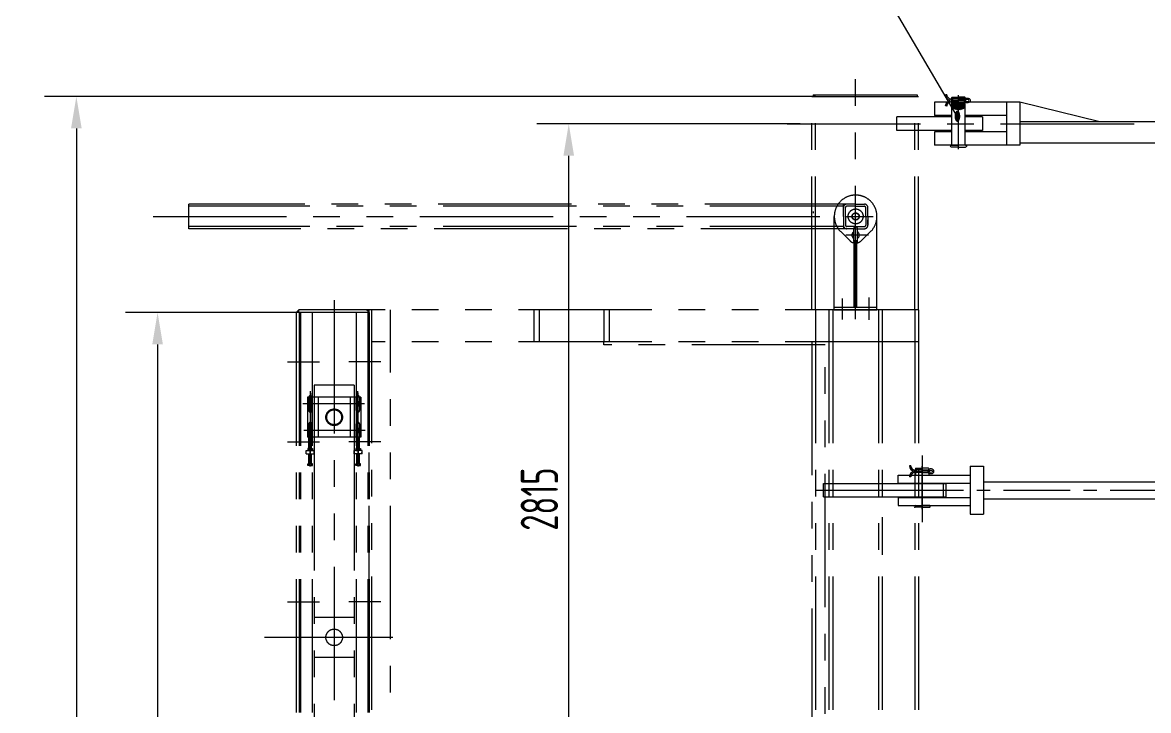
# Model space of a CAD drawing. Header units: millimetres. Extents: x 0 to 23760, y 0 to 16800.
# Drawn here: x 4036 to 8257, y 5820 to 8400 of the extents above; entities that cross this region are included whole.
import ezdxf
from ezdxf.enums import TextEntityAlignment as Align

# ---------------------------------------------------------------- set-up
doc = ezdxf.new("R2010")
doc.units = ezdxf.units.MM
doc.header["$LTSCALE"] = 400
doc.linetypes.add('G', pattern=[2, 1.25, -0.25, 0.25, -0.25])
doc.linetypes.add('K', pattern=[2.5, 1.25, -0.25, 0.25, -0.25, 0.25, -0.25])
for name, color, linetype in [('01', 7, 'Continuous'), ('02', 1, 'Continuous'), ('05', 4, 'G'), ('07', 6, 'K'), ('08', 1, 'Continuous'), ('10', 1, 'Continuous')]:
    doc.layers.add(name, color=color, linetype=linetype)
doc.styles.get("Standard").update_dxf_attribs({"font": 'isocp', "width": 0.707, "bigfont": 'intecad.shx'})
doc.dimstyles.new('INTE', dxfattribs={"dimscale": 40, "dimtxt": 3.5, "dimasz": 3, "dimexe": 3, "dimexo": 0, "dimgap": 1, "dimtad": 1, "dimdec": 0, "dimdsep": 46, "dimtxsty": 'Standard', "dimcen": 0, "dimclrd": 1, "dimclre": 1, "dimclrt": 3, "dimadec": 0, "dimazin": 0, "dimtfac": 1, "dimtdec": 0, "dimtmove": 0, "dimatfit": 0, "dimfxl": 3, "dimarcsym": 0})

# ---------------------------------------------------------------- blocks, each defined once
blk = doc.blocks.new('*D92')
at = {"layer": '02', "color": 1, "linetype": 'Continuous', "lineweight": -2}
for p, q in [((6432.8, 28468.2), (5793.8, 28468.2)), ((5913.8, 28348.2), (5913.8, 24373.2)), ((6432.8, 24253.2), (5793.8, 24253.2))]:
    blk.add_line(p, q, dxfattribs=at)
at = {"layer": '02', "color": 1, "linetype": 'Continuous'}
for points in [[(5893.8, 28348.2), (5933.8, 28348.2), (5913.8, 28468.2)], [(5893.8, 24373.2), (5933.8, 24373.2), (5913.8, 24253.2)]]:
    blk.add_solid(points, dxfattribs=at)
at = {"layer": 'Defpoints', "color": 0, "linetype": 'Continuous'}
for p in [(6432.8, 28468.2), (5913.8, 24253.2), (6432.8, 24253.2)]:
    blk.add_point(p, dxfattribs=at)
at = {"layer": '02', "color": 3, "linetype": 'Continuous', "insert": (5803.8, 26360.7), "char_height": 140, "attachment_point": 5, "rotation": 90}
blk.add_mtext('4215', dxfattribs=at)
blk = doc.blocks.new('*U77')
blk.add_circle((0, 0), 4.58)
at = {"layer": '01'}
for p, q in [((0, 4.6), (-4, 2.3)), ((-4, 2.3), (-4, -2.3)), ((4, 2.3), (0, 4.6)), ((4, -2.3), (4, 2.3)), ((-4, -2.3), (0, -4.6)), ((0, -4.6), (4, -2.3))]:
    blk.add_line(p, q, dxfattribs=at)
blk.add_circle((0, 0), 8, dxfattribs=at)
at = {"layer": '05'}
for p, q in [((-10.5, 0), (9.6, 0)), ((0, 10), (0, -10.4))]:
    blk.add_line(p, q, dxfattribs=at)
blk = doc.blocks.new('*U78')
at = {"layer": '01'}
for p, q in [((-8.4, 0), (-8.4, 8.9)), ((-8.4, 8.9), (0, 8.9)), ((-8.4, 5), (0, 5)), ((0, 8.9), (0, 0)), ((0, -8.9), (0, 0)), ((-8.4, 0), (-8.4, -8.9)), ((-8.4, -5), (0, -5)), ((-8.4, -8.9), (0, -8.9))]:
    blk.add_line(p, q, dxfattribs=at)
at = {"layer": '05'}
blk.add_line((-9.5, 0), (1.1, 0), dxfattribs=at)
blk = doc.blocks.new('REWREWR')
at = {"layer": '01', "color": 7, "linetype": 'Continuous', "ltscale": 0.5}
for p, q in [((9630, 3782.4), (9630, 5380.5)), ((9694, 3782.4), (9694, 5380.5)), ((9572, 3782.4), (9752, 3782.4)), ((9572, 3732.4), (9572, 3782.4)), ((9752, 3732.4), (9752, 3782.4)), ((9572, 3732.4), (9752, 3732.4)), ((9605, 3462.4), (9605, 3732.4)), ((9635, 3462.4), (9635, 3732.4)), ((9689, 3462.4), (9689, 3732.4)), ((9719, 3462.4), (9719, 3732.4))]:
    blk.add_line(p, q, dxfattribs=at)
at = {"layer": '01', "ltscale": 0.8}
for p, q in [((9580.5, 3577.4), (9579, 3576.5)), ((9579, 3576.5), (9579, 3552.4)), ((9579, 3528.3), (9579, 3552.4)), ((9580.5, 3577.4), (9605, 3577.4)), ((9586, 3574.9), (9583.5, 3577.4)), ((9586, 3552.4), (9586, 3574.9)), ((9586, 3574.9), (9591, 3574.9)), ((9586, 3552.4), (9586, 3529.9)), ((9596, 3574.9), (9591, 3574.9)), ((9596, 3574.9), (9598.5, 3577.4)), ((9596, 3552.4), (9596, 3574.9)), ((9596, 3552.4), (9596, 3529.9)), ((9719, 3578.8), (9719, 3552.4)), ((9719, 3526.1), (9719, 3552.4)), ((9726, 3552.4), (9726, 3578.9)), ((9726, 3552.4), (9726, 3525.9)), ((9570, 3509.2), (9570.2, 3504.2)), ((9580.5, 3527.4), (9579, 3528.3)), ((9580.5, 3527.4), (9605, 3527.4)), ((9586, 3529.9), (9583.5, 3527.4)), ((9586, 3529.9), (9591, 3529.9)), ((9596, 3529.9), (9591, 3529.9)), ((9596, 3529.9), (9598.5, 3527.4)), ((9611.9, 3509.2), (9611.7, 3504.2))]:
    blk.add_line(p, q, dxfattribs=at)
at = {"layer": '01', "color": 7, "linetype": 'Continuous'}
for p, q in [((9635, 3462.4), (9605, 3462.4)), ((9689, 3462.4), (9719, 3462.4))]:
    blk.add_line(p, q, dxfattribs=at)
at = {"layer": '01', "ltscale": 0.8}
for centre, radius, start, end in [((9722.5, 3578.9), 3.5, 0.0003, 182.4626), ((9569.1, 3526.4), 17.3, 273.0616, 11.6732), ((9569.1, 3526.4), 22.3, 273.0616, 349.7254), ((9612.9, 3526.4), 22.3, 190.2746, 266.9384), ((9612.9, 3526.4), 17.3, 168.3268, 266.9384), ((9722.5, 3526.1), 3.5, 180, 357.5383)]:
    blk.add_arc(centre, radius, start, end, dxfattribs=at)
blk.add_ellipse((9591, 3584.7), major_axis=(0, -6.67), ratio=0.584936, dxfattribs=at)
blk.add_open_spline([(9595.9, 3574.9), (9596.2, 3575.1), (9596.5, 3575.4), (9597.4, 3576.4), (9598, 3577.3), (9598.8, 3579), (9599.1, 3579.9), (9599.6, 3581.7), (9599.8, 3582.7), (9599.9, 3584.9), (9599.8, 3586.3), (9599.4, 3588.7), (9599.1, 3589.7), (9598.3, 3591.5), (9597.9, 3592.3), (9596.9, 3593.6), (9596.4, 3594.1), (9595.2, 3595.1), (9594.5, 3595.5), (9593, 3596.1), (9592.4, 3596.2), (9591, 3596.4), (9590.3, 3596.4), (9589, 3596.1), (9588.3, 3595.9), (9587.2, 3595.3), (9586.7, 3595), (9585.7, 3594.3), (9585.3, 3593.8), (9584.6, 3593), (9584.2, 3592.5), (9583.4, 3591.1), (9582.9, 3590), (9582.3, 3587.8), (9582.1, 3586.7), (9582, 3584.4), (9582.1, 3583.3), (9582.4, 3581), (9582.7, 3579.9), (9583.5, 3578.1), (9583.9, 3577.3), (9584.9, 3576), (9585.4, 3575.4), (9586, 3574.9)], degree=3, knots=[0.46199, 0.46199, 0.46199, 0.46199, 0.566186, 0.566186, 0.863575, 0.863575, 1.160964, 1.160964, 1.458353, 1.458353, 1.879294, 1.879294, 2.214596, 2.214596, 2.483009, 2.483009, 2.69949, 2.69949, 2.915971, 2.915971, 3.0817, 3.0817, 3.24743, 3.24743, 3.41316, 3.41316, 3.578889, 3.578889, 3.744619, 3.744619, 3.910349, 3.910349, 4.266639, 4.266639, 4.62293, 4.62293, 4.97922, 4.97922, 5.335511, 5.335511, 5.606194, 5.606194, 5.821203, 5.821203, 5.821203, 5.821203], dxfattribs=at)
at = {"layer": '05', "color": 4, "linetype": 'G', "ltscale": 0.5}
for p, q in [((9662, 3457.5), (9662, 7212.5)), ((9531.2, 3552.4), (9794.1, 3552.4))]:
    blk.add_line(p, q, dxfattribs=at)
at = {"layer": '05', "color": 4, "linetype": 'G'}
for p, q in [((9662, 3155.4), (9662, 3732.3)), ((9719.7, 3552.4), (9589.7, 3552.4))]:
    blk.add_line(p, q, dxfattribs=at)
at = {"layer": '05', "ltscale": 0.8}
for p, q in [((9733.5, 3552.4), (9571.5, 3552.4)), ((9591, 3580.5), (9591, 3552.4)), ((9591, 3524.3), (9591, 3552.4))]:
    blk.add_line(p, q, dxfattribs=at)
at = {"layer": '07', "color": 6, "linetype": 'K'}
for p, q in [((9637, 3182.4), (9637, 3642.4)), ((9687, 3642.4), (9637, 3642.4)), ((9687, 3631.9), (9637, 3631.9)), ((9687, 3182.4), (9687, 3642.4)), ((9687, 3182.4), (9637, 3182.4))]:
    blk.add_line(p, q, dxfattribs=at)
blk = doc.blocks.new('*U26')
at = {"layer": '10'}
h = blk.add_hatch(dxfattribs=at)
h.set_pattern_fill('_USER', color=256, scale=2, angle=45, style=0, pattern_type=0)
h.set_pattern_definition([(45, (0, 0), (-1.414214, 1.414214), [])])
edge = h.paths.add_edge_path()
edge.add_line((133, 0), (163, 0))
edge.add_line((163, 0), (163, 22.5))
edge.add_line((163, 22.5), (160.5, 25))
edge.add_line((160.5, 25), (140.2, 25))
edge.add_arc((180, 0), 47, 147.8651, 180)
edge = h.paths.add_edge_path()
edge.add_line((163, 0), (133, 0))
edge.add_arc((180, 0), 47, 180, 212.1349)
edge.add_line((140.2, -25), (160.5, -25))
edge.add_line((160.5, -25), (163, -22.5))
edge.add_line((163, -22.5), (163, 0))
h.paths.add_polyline_path([(175.5, 25), (173, 22.5), (173, 0), (180, 0), (180, 24.1), (178.5, 25)])
h.paths.add_polyline_path([(178.5, -25), (180, -24.1), (180, 0), (173, 0), (173, -22.5), (175.5, -25)])
at = {"layer": '01'}
for p, q in [((-7, 0), (-7, 26.5)), ((-7, 0), (-7, -26.5)), ((0, 26.3), (0, 0)), ((0, -26.3), (0, 0)), ((1.5, 25), (178.5, 25)), ((163, 22.5), (160.5, 25)), ((163, 0), (163, 22.5)), ((163, 22.5), (168, 22.5)), ((163, 0), (163, -22.5)), ((173, 22.5), (168, 22.5)), ((173, 22.5), (175.5, 25)), ((173, 0), (173, 22.5)), ((173, 0), (173, -22.5)), ((178.5, 25), (180, 24.1)), ((180, 24.1), (180, 0)), ((180, -24.1), (180, 0)), ((1.5, -25), (178.5, -25)), ((163, -22.5), (160.5, -25)), ((163, -22.5), (168, -22.5)), ((173, -22.5), (168, -22.5)), ((173, -22.5), (175.5, -25)), ((178.5, -25), (180, -24.1))]:
    blk.add_line(p, q, dxfattribs=at)
for centre, radius, start, end in [((-3.5, 26.5), 3.5, 356.1629, 179.9989), ((1.5, 26.5), 1.5, 180, 270), ((-3.5, -26.3), 3.5, 183.8339, 0), ((1.5, -26.5), 1.5, 90, 180)]:
    blk.add_arc(centre, radius, start, end, dxfattribs=at)
at = {"layer": '02'}
for start, end in [(147.8651, 180), (180, 212.1349)]:
    blk.add_arc((180, 0), 47, start, end, dxfattribs=at)
at = {"layer": '05'}
for p, q in [((-14.5, 0), (187.5, 0)), ((168, 28.1), (168, 0)), ((168, -28.1), (168, 0))]:
    blk.add_line(p, q, dxfattribs=at)
blk = doc.blocks.new('TERWEREW')
at = {"layer": '01', "ltscale": 0.8}
for p, q in [((10653.5, 4711.1), (10653.5, 3900.1)), ((10733.5, 4711.1), (10653.5, 4711.1)), ((10733.5, 4711.1), (10733.5, 3900.1)), ((10733.5, 4200.1), (10807.3, 3900.1)), ((10807.3, 3900.1), (10646.3, 3900.1)), ((10807.3, 3850.1), (10646.3, 3850.1)), ((10793.3, 3626.9), (10793.6, 3621.9)), ((10835.3, 3626.9), (10835, 3621.9)), ((10696.3, 3580.1), (10646.3, 3580.1)), ((10807.3, 3580.1), (10757.3, 3580.1))]:
    blk.add_line(p, q, dxfattribs=at)
at = {"layer": '01', "color": 7, "linetype": 'Continuous', "ltscale": 0.8}
for p, q in [((10646.3, 3900.1), (10646.3, 3580.1)), ((10807.3, 3900.1), (10807.3, 3695.1)), ((10696.3, 3850.1), (10696.3, 3695.1)), ((10757.3, 3850.1), (10757.3, 3695.1)), ((10696.3, 3645.1), (10696.3, 3580.1)), ((10757.3, 3645.1), (10757.3, 3580.1)), ((10807.3, 3645.1), (10807.3, 3580.1))]:
    blk.add_line(p, q, dxfattribs=at)
at = {"layer": '01', "ltscale": 0.8}
for centre, radius, start, end in [((10792.4, 3644.1), 17.3, 273.0616, 11.6732), ((10792.4, 3644.1), 22.3, 273.0616, 349.7254), ((10836.2, 3644.1), 22.3, 190.2746, 266.9384), ((10836.2, 3644.1), 17.3, 168.3268, 266.9384)]:
    blk.add_arc(centre, radius, start, end, dxfattribs=at)
blk.add_ellipse((10814.3, 3702.4), major_axis=(0, -6.67), ratio=0.584936, dxfattribs=at)
blk.add_open_spline([(10819.3, 3692.6), (10819.6, 3692.8), (10819.8, 3693.1), (10820.8, 3694.1), (10821.3, 3695), (10822.2, 3696.7), (10822.5, 3697.6), (10822.9, 3699.4), (10823.1, 3700.4), (10823.2, 3702.6), (10823.2, 3704), (10822.7, 3706.4), (10822.4, 3707.4), (10821.6, 3709.2), (10821.2, 3710), (10820.2, 3711.3), (10819.7, 3711.8), (10818.5, 3712.8), (10817.8, 3713.2), (10816.4, 3713.8), (10815.7, 3713.9), (10814.4, 3714.1), (10813.7, 3714.1), (10812.3, 3713.8), (10811.7, 3713.6), (10810.5, 3713), (10810, 3712.7), (10809, 3712), (10808.6, 3711.5), (10807.9, 3710.7), (10807.6, 3710.2), (10806.7, 3708.8), (10806.3, 3707.7), (10805.7, 3705.5), (10805.5, 3704.4), (10805.4, 3702.1), (10805.4, 3701), (10805.8, 3698.7), (10806.1, 3697.6), (10806.9, 3695.8), (10807.3, 3695), (10808.2, 3693.7), (10808.7, 3693.1), (10809.3, 3692.6)], degree=3, knots=[0.46199, 0.46199, 0.46199, 0.46199, 0.566186, 0.566186, 0.863575, 0.863575, 1.160964, 1.160964, 1.458353, 1.458353, 1.879294, 1.879294, 2.214596, 2.214596, 2.483009, 2.483009, 2.69949, 2.69949, 2.915971, 2.915971, 3.0817, 3.0817, 3.24743, 3.24743, 3.41316, 3.41316, 3.578889, 3.578889, 3.744619, 3.744619, 3.910349, 3.910349, 4.266639, 4.266639, 4.62293, 4.62293, 4.97922, 4.97922, 5.335511, 5.335511, 5.606194, 5.606194, 5.821203, 5.821203, 5.821203, 5.821203], dxfattribs=at)
at = {"layer": '07', "color": 6, "linetype": 'K', "ltscale": 0.8}
for p, q in [((10701.3, 3760.1), (10701.3, 3695.1)), ((10752.3, 3760.1), (10701.3, 3760.1)), ((10752.3, 3760.1), (10752.3, 3695.1)), ((10701.3, 3645.1), (10701.3, 3438.7)), ((10752.3, 3645.1), (10752.3, 3438.7))]:
    blk.add_line(p, q, dxfattribs=at)
at = {"layer": '07'}
blk.add_line((10701.3, 3438.7), (10752.3, 3438.7), dxfattribs=at)
at = {"layer": '01', "ltscale": 0.8, "rotation": 359.9999999999991}
blk.add_blockref('*U26', (10646.3, 3670.1), dxfattribs=at)
blk = doc.blocks.new('*D86')
at = {"layer": '08', "color": 1, "lineweight": -2}
for p, q in [((6950.6, 8020.4), (5963.5, 8020.4)), ((6083.5, 5325.4), (6083.5, 7900.4)), ((6869.9, 5205.4), (5963.5, 5205.4))]:
    blk.add_line(p, q, dxfattribs=at)
at = {"layer": '08', "color": 1}
for points in [[(6063.5, 7900.4), (6103.5, 7900.4), (6083.5, 8020.4)], [(6063.5, 5325.4), (6103.5, 5325.4), (6083.5, 5205.4)]]:
    blk.add_solid(points, dxfattribs=at)
at = {"layer": 'Defpoints', "color": 0}
for p in [(6083.5, 8020.4), (6950.6, 8020.4), (6869.9, 5205.4)]:
    blk.add_point(p, dxfattribs=at)
at = {"layer": '08', "color": 3, "insert": (5973.5, 6612.9), "char_height": 140, "attachment_point": 5, "rotation": 90}
blk.add_mtext('2815', dxfattribs=at)
blk = doc.blocks.new('*D93')
at = {"layer": '08', "color": 1, "lineweight": -2}
for p, q in [((7009.1, 8122.9), (4117.6, 8122.9)), ((4237.6, 8002.9), (4237.6, 2401.9)), ((7009.1, 2281.9), (4117.6, 2281.9))]:
    blk.add_line(p, q, dxfattribs=at)
at = {"layer": '08', "color": 1}
for points in [[(4217.6, 8002.9), (4257.6, 8002.9), (4237.6, 8122.9)], [(4217.6, 2401.9), (4257.6, 2401.9), (4237.6, 2281.9)]]:
    blk.add_solid(points, dxfattribs=at)
at = {"layer": 'Defpoints', "color": 0}
for p in [(7009.1, 8122.9), (4237.6, 2281.9), (7009.1, 2281.9)]:
    blk.add_point(p, dxfattribs=at)
at = {"layer": '08', "color": 3, "insert": (4127.6, 5202.4), "char_height": 140, "attachment_point": 5, "rotation": 90}
blk.add_mtext('5841', dxfattribs=at)
blk = doc.blocks.new('GFGDGDFG')
at = {"layer": '07', "linetype": 'K'}
for points in [[(6442.8, 28478.2), (6442.8, 28468.2), (6432.8, 28468.2)], [(6698.8, 28478.2), (6706.8, 28478.2), (6706.8, 28470.2)]]:
    blk.add_hatch(color=6, dxfattribs=at).paths.add_polyline_path(points)
at = {"layer": '07', "color": 6, "linetype": 'K'}
for p, q in [((8530.7, 28442.4), (8530.7, 29350.9)), ((8366.8, 28478.2), (8366.8, 29278.2)), ((8366.8, 29278.2), (8766.8, 29278.2)), ((8371.8, 29284.2), (8761.8, 29284.2)), ((8371.8, 29284.2), (8371.8, 29278.2)), ((8380.8, 28478.2), (8380.8, 29278.2)), ((8752.8, 28478.2), (8752.8, 29278.2)), ((8761.8, 29284.2), (8761.8, 29278.2)), ((8766.8, 28478.2), (8766.8, 29278.2)), ((8465.3, 28874.2), (6030.7, 28874.2)), ((6030.7, 28782.2), (6030.7, 28874.2)), ((8497.7, 28874.2), (8465.3, 28874.2)), ((8484.7, 28828.2), (8484.7, 28874.2)), ((8530.7, 28874.2), (8497.7, 28874.2)), ((8530.7, 28874.2), (8563.7, 28874.2)), ((8484.7, 28866.2), (6030.7, 28866.2)), ((8371.8, 28846.2), (8371.8, 28840.2)), ((8492.7, 28828.2), (8492.7, 28861.2)), ((8530.7, 28866.2), (8497.7, 28866.2)), ((8530.7, 28866.2), (8563.7, 28866.2)), ((8568.7, 28828.2), (8568.7, 28861.2)), ((8576.7, 28828.2), (8576.7, 28861.2)), ((8576.7, 28828.2), (8576.7, 28858.2)), ((5897, 28828.2), (8659.1, 28828.2)), ((8484.7, 28790.2), (6030.7, 28790.2)), ((8450.7, 28488.2), (8450.7, 28828.2)), ((8484.7, 28828.2), (8484.7, 28782.2)), ((8492.7, 28828.2), (8492.7, 28795.2)), ((8530.7, 28790.2), (8497.7, 28790.2)), ((8530.7, 28790.2), (8563.7, 28790.2)), ((8568.7, 28828.2), (8568.7, 28795.2)), ((8576.7, 28828.2), (8576.7, 28795.2)), ((8576.7, 28798.2), (8576.7, 28815.7)), ((8610.7, 28488.2), (8610.7, 28828.2)), ((8450.7, 28782.2), (6030.7, 28782.2)), ((8497.7, 28782.2), (8450.7, 28782.2)), ((8474.7, 28771.1), (8509.7, 28736.8)), ((8579.3, 28758.2), (8493.5, 28758.2)), ((8530.7, 28782.2), (8497.7, 28782.2)), ((8523.7, 28734.2), (8523.7, 28782.2)), ((8530.7, 28782.2), (8563.7, 28782.2)), ((8537.7, 28734.2), (8537.7, 28782.2)), ((8551.7, 28736.8), (8586.7, 28771.1)), ((8525.7, 28488.2), (8525.7, 28738.2)), ((8525.7, 28738.2), (8535.7, 28738.2)), ((8535.7, 28488.2), (8535.7, 28738.2)), ((8525.7, 28678.2), (8535.7, 28678.2)), ((6575.8, 28514.2), (6575.8, 23976)), ((8480.7, 28519.9), (8480.7, 28441.7)), ((8580.7, 28523.6), (8580.7, 28440.5)), ((6442.8, 28478.2), (6432.8, 28468.2)), ((6432.8, 28468.2), (6432.8, 24243.2)), ((6432.8, 28468.2), (6432.8, 24253.2)), ((6706.8, 28468.2), (6432.8, 28468.2)), ((6444.8, 28478.2), (6442.8, 28478.2)), ((6706.8, 28478.2), (6442.8, 28478.2)), ((6442.8, 28478.2), (6442.8, 28478.2)), ((6442.8, 28468.2), (6442.8, 28478.2)), ((6444.8, 28468.2), (6444.8, 24243.2)), ((6492.8, 28468.2), (6444.8, 28468.2)), ((6444.8, 28468.2), (6444.8, 24253.2)), ((6450.1, 28468.2), (6450.1, 24253.2)), ((6492.8, 28468.2), (6492.8, 24253.2)), ((6658.8, 28468.2), (6658.8, 24253.2)), ((6706.8, 28468.2), (6658.8, 28468.2)), ((6698.8, 28478.2), (6706.8, 28470.2)), ((6701.5, 28468.2), (6701.5, 24253.2)), ((6706.8, 24243.2), (6706.8, 28478.2)), ((6722.8, 28478.2), (6706.8, 28478.2)), ((6706.8, 28468.2), (6706.8, 28470.2)), ((6706.8, 28468.2), (6706.8, 27844)), ((6706.8, 28468.2), (6706.8, 24253.2)), ((6715.8, 28478.2), (6715.8, 24243.2)), ((8766.8, 28478.2), (6722.8, 28478.2)), ((6786.8, 24243.2), (6786.8, 28478.2)), ((7323.9, 28478.2), (7323.9, 28358.2)), ((7343.7, 28478.2), (7343.7, 28358.2)), ((7586.9, 28478.2), (7586.9, 28358.2)), ((7606.7, 28478.2), (7606.7, 28358.2)), ((8380.8, 28478.2), (8380.8, 23443.2)), ((8430.8, 28478.2), (8430.8, 24363.2)), ((8444.8, 28478.2), (8444.8, 24363.2)), ((8450.7, 28488.2), (8610.7, 28488.2)), ((8450.7, 28478.2), (8450.7, 28488.2)), ((8450.7, 28478.2), (8610.7, 28478.2)), ((8610.7, 28478.2), (8610.7, 28488.2)), ((8616.8, 28478.2), (8616.8, 24243.2)), ((8630.8, 28478.2), (8630.8, 24243.2)), ((8752.8, 28478.2), (8752.8, 23443.2)), ((8766.8, 28478.2), (8766.8, 23443.2)), ((8766.8, 28358.2), (6715.8, 28358.2)), ((7586.9, 28346.2), (7586.9, 28358.2)), ((8416.8, 28346.2), (7586.9, 28346.2)), ((8366.8, 28358.2), (8366.8, 23443.2)), ((8416.8, 24363.2), (8416.8, 28358.2)), ((6401.4, 28283.2), (6520.2, 28283.2)), ((6750.2, 28283.2), (6631.4, 28283.2)), ((6486.8, 27969.8), (6486.8, 28173.2)), ((6486.8, 28165.3), (6486.8, 27981.6)), ((6500.8, 28195.2), (6500.8, 28150.2)), ((6500.8, 28195.2), (6500.8, 28150.2)), ((6650.8, 28195.2), (6500.8, 28195.2)), ((6500.8, 28195.2), (6500.8, 28150.2)), ((6500.8, 28195.2), (6500.8, 28150.2)), ((6650.8, 28195.2), (6500.8, 28195.2)), ((6650.8, 28195.2), (6650.8, 28150.2)), ((6650.8, 28195.2), (6650.8, 28150.2)), ((6664.8, 27967.4), (6664.8, 28173.2)), ((6664.8, 28166.7), (6664.8, 27981)), ((6687, 28125.2), (6457.9, 28125.2)), ((6689.9, 28125.2), (6466.6, 28125.2)), ((6675.8, 28150.2), (6475.8, 28150.2)), ((6475.8, 28150.2), (6475.8, 28000.2)), ((6480.8, 28150.2), (6480.8, 28100.2)), ((6480.8, 28150.2), (6480.8, 28100.2)), ((6492.8, 28100.2), (6492.8, 28150.2)), ((6492.8, 28100.2), (6492.8, 28150.2)), ((6500.8, 28150.2), (6500.8, 28000.2)), ((6515.8, 28150.2), (6515.8, 28000.2)), ((6635.8, 28150.2), (6635.8, 28000.2)), ((6650.8, 28150.2), (6650.8, 28000.2)), ((6658.8, 28100.2), (6658.8, 28150.2)), ((6658.8, 28100.2), (6658.8, 28150.2)), ((6670.8, 28150.2), (6670.8, 28100.2)), ((6670.8, 28150.2), (6670.8, 28100.2)), ((6675.8, 28150.2), (6675.8, 28000.2)), ((6480.8, 28050.2), (6480.8, 28000.2)), ((6480.8, 28050.2), (6480.8, 28000.2)), ((6492.8, 28000.2), (6492.8, 28050.2)), ((6492.8, 28000.2), (6492.8, 28050.2)), ((6658.8, 28000.2), (6658.8, 28050.2)), ((6658.8, 28000.2), (6658.8, 28050.2)), ((6670.8, 28050.2), (6670.8, 28000.2)), ((6670.8, 28050.2), (6670.8, 28000.2)), ((6687.8, 28025.2), (6461.6, 28025.2)), ((6691.5, 28025.2), (6461.9, 28025.2)), ((6675.8, 28000.2), (6475.8, 28000.2)), ((6480.8, 27958.6), (6480.8, 28000.2)), ((6481.8, 28000.2), (6481.8, 27958.6)), ((6485.8, 27890.8), (6485.8, 28003.8)), ((6489.8, 28000.2), (6489.8, 27958.6)), ((6490.8, 27958.6), (6490.8, 28000.2)), ((6500.8, 28000.2), (6500.8, 24526.2)), ((6500.8, 28000.2), (6500.8, 24526.2)), ((6650.8, 28000.2), (6650.8, 24526.2)), ((6660.8, 27958.6), (6660.8, 28000.2)), ((6660.8, 28000.2), (6665.8, 28000.2)), ((6661.8, 28000.2), (6661.8, 27958.6)), ((6665.8, 27890.8), (6665.8, 28003.8)), ((6670.8, 28000.2), (6665.8, 28000.2)), ((6669.8, 28000.2), (6669.8, 27958.6)), ((6670.8, 27958.6), (6670.8, 28000.2)), ((6401.4, 27983.2), (6520.2, 27983.2)), ((6470.8, 27950.2), (6500.8, 27950.2)), ((6470.8, 27938.2), (6470.8, 27950.2)), ((6485.8, 27968.1), (6485.8, 27897.5)), ((6500.8, 27938.2), (6500.8, 27950.2)), ((6750.2, 27983.2), (6631.4, 27983.2)), ((6750.2, 27983.2), (6631.4, 27983.2)), ((6680.8, 27950.2), (6650.8, 27950.2)), ((6650.8, 27938.2), (6650.8, 27950.2)), ((6665.8, 27968.1), (6665.8, 27897.5)), ((6680.8, 27938.2), (6680.8, 27950.2)), ((6470.8, 27938.2), (6500.8, 27938.2)), ((6480.8, 27900.2), (6480.8, 27938.2)), ((6480.8, 27904.7), (6485.8, 27904.7)), ((6481.8, 27938.2), (6481.8, 27904.7)), ((6490.8, 27904.7), (6485.8, 27904.7)), ((6489.8, 27938.2), (6489.8, 27904.7)), ((6490.8, 27900.2), (6490.8, 27938.2)), ((6680.8, 27938.2), (6650.8, 27938.2)), ((6660.8, 27900.2), (6660.8, 27938.2)), ((6660.8, 27904.7), (6665.8, 27904.7)), ((6661.8, 27938.2), (6661.8, 27904.7)), ((6670.8, 27904.7), (6665.8, 27904.7)), ((6669.8, 27938.2), (6669.8, 27904.7)), ((6670.8, 27900.2), (6670.8, 27938.2)), ((6476.9, 27900.2), (6485.8, 27900.2)), ((6476.9, 27893.8), (6476.9, 27900.2)), ((6485.8, 27893.8), (6476.9, 27893.8)), ((6480.8, 27900.2), (6480.8, 27893.8)), ((6494.7, 27900.2), (6485.8, 27900.2)), ((6485.8, 27893.8), (6494.7, 27893.8)), ((6490.8, 27900.2), (6490.8, 27893.8)), ((6494.7, 27893.8), (6494.7, 27900.2)), ((6656.9, 27900.2), (6665.8, 27900.2)), ((6656.9, 27893.8), (6656.9, 27900.2)), ((6665.8, 27893.8), (6656.9, 27893.8)), ((6660.8, 27900.2), (6660.8, 27893.8)), ((6674.7, 27900.2), (6665.8, 27900.2)), ((6665.8, 27893.8), (6674.7, 27893.8)), ((6670.8, 27900.2), (6670.8, 27893.8)), ((6674.7, 27893.8), (6674.7, 27900.2)), ((8630.8, 27700.7), (8630.8, 27558.7)), ((6401.4, 27383.2), (6520.2, 27383.2)), ((6750.2, 27383.2), (6631.4, 27383.2)), ((6650.8, 27324.7), (6500.8, 27324.7)), ((6795.7, 27249.7), (6314.6, 27249.7)), ((6650.8, 27174.7), (6500.8, 27174.7))]:
    blk.add_line(p, q, dxfattribs=at)
for centre, radius in [((8530.7, 28828.2), 28), ((8530.7, 28828.2), 13.5), ((8530.7, 28828.2), 12.5), ((6575.8, 28075.2), 31), ((6575.8, 28075.2), 28), ((6575.8, 27249.7), 31)]:
    blk.add_circle(centre, radius, dxfattribs=at)
for centre, radius, start, end in [((8530.7, 28828.2), 80, 0, 180), ((8497.7, 28861.2), 13, 90, 180), ((8563.7, 28861.2), 13, 0, 90), ((8497.7, 28861.2), 5, 90, 180), ((8563.7, 28861.2), 5, 0, 90), ((8530.7, 28828.2), 80, 180, 225.5847), ((8497.7, 28795.2), 13, 180, 270), ((8497.7, 28795.2), 5, 180, 270), ((8530.7, 28782.2), 7, 0, 180), ((8563.7, 28795.2), 5, 270, 0), ((8563.7, 28795.2), 13, 270, 0), ((8530.7, 28828.2), 80, 314.4153, 0), ((8530.7, 28758.2), 14, 120, 240), ((8530.7, 28758.2), 14, 300, 60), ((8530.7, 28758.2), 30, 225.5847, 314.4153), ((8530.7, 28734.2), 7, 180, 0), ((6486.8, 28150.2), 6, 0, 180), ((6486.8, 28150.2), 6, 0, 180), ((6664.8, 28150.2), 6, 0, 180), ((6664.8, 28150.2), 6, 0, 180), ((6486.8, 28100.2), 6, 180, 0), ((6486.8, 28100.2), 6, 180, 0), ((6664.8, 28100.2), 6, 180, 0), ((6664.8, 28100.2), 6, 180, 0), ((6486.8, 28050.2), 6, 0, 180), ((6486.8, 28050.2), 6, 0, 180), ((6664.8, 28050.2), 6, 0, 180), ((6664.8, 28050.2), 6, 0, 180), ((6486.8, 28000.2), 6, 180, 0), ((6486.8, 28000.2), 6, 180, 0), ((6664.8, 28000.2), 6, 180, 0), ((6664.8, 28000.2), 6, 180, 0)]:
    blk.add_arc(centre, radius, start, end, dxfattribs=at)
at = {"layer": '07', "color": 6, "linetype": 'K', "xscale": -1}
for name, p, rotation in [('*U77', (6486.8, 28125.2), 270), ('*U77', (6664.8, 28125.2), 270), ('*U77', (6486.8, 28025.2), 270), ('*U77', (6664.8, 28025.2), 270), ('*U78', (6665.8, 27950.2), 90)]:
    blk.add_blockref(name, p, dxfattribs=dict(at, rotation=rotation))
at = {"layer": '07', "color": 6, "linetype": 'K', "rotation": 270}
blk.add_blockref('*U78', (6485.8, 27950.2), dxfattribs=at)
at = {"layer": '07', "color": 6, "linetype": 'K', "width": 0.605172}
for p, p2 in [((6672.3, 27954.4), (6674.1, 27954.4)), ((6676.5, 27940.5), (6678.3, 27940.5)), ((6671.3, 27897.9), (6673.1, 27897.9))]:
    blk.add_text('●', height=3, dxfattribs=at).set_placement(p, p2, align=Align.FIT)
at = {"layer": '02', "color": 1, "linetype": 'Continuous'}
dim = blk.add_linear_dim(base=(5913.8, 24253.2), p1=(6432.8, 28468.2), p2=(6432.8, 24253.2), angle=90, dimstyle='INTE', dxfattribs=at)
dim.commit()
dim.dimension.update_dxf_attribs({"geometry": '*D92', "text_midpoint": (5803.8, 26360.7)})

msp = doc.modelspace()

# ---------------------------------------------------------------- linework, layer by layer
at = {"layer": '02'}
msp.add_line((7540.6, 8046.6), (6699.8, 9482.9), dxfattribs=at)
at = {"layer": '05', "color": 4, "linetype": 'G'}
msp.add_line((6902.6, 8020.4), (9162.2, 8020.4), dxfattribs=at)

# ---------------------------------------------------------------- block references
at = {"layer": '01', "xscale": -1, "rotation": 270}
msp.add_blockref('TERWEREW', (3874.6, -2706.4), dxfattribs=at)
at = {"layer": '01', "rotation": 270}
msp.add_blockref('REWREWR', (3856.3, 16308.2), dxfattribs=at)
at = {"layer": '07'}
msp.add_blockref('GFGDGDFG', (-1371.7, -21155.3), dxfattribs=at)

# ---------------------------------------------------------------- texts
at = {"layer": '02', "width": 0.605172}
msp.add_text('●', height=40, dxfattribs=at).set_placement((7528.6, 8026.6), (7552.6, 8026.6), align=Align.FIT)

# ---------------------------------------------------------------- dimensions: what is measured, and where the dimension line sits
at = {"layer": '08'}
for base, p1, p2, picture, middle in [((4237.6, 2281.9), (7009.1, 8122.9), (7009.1, 2281.9), '*D93', (4127.6, 5202.4)), ((6083.5, 8020.4), (6869.9, 5205.4), (6950.6, 8020.4), '*D86', (5973.5, 6612.9))]:
    dim = msp.add_linear_dim(base=base, p1=p1, p2=p2, angle=90, dimstyle='INTE', dxfattribs=at)
    dim.commit()
    dim.dimension.update_dxf_attribs({"geometry": picture, "text_midpoint": middle})

doc.saveas('drawing.dxf')
